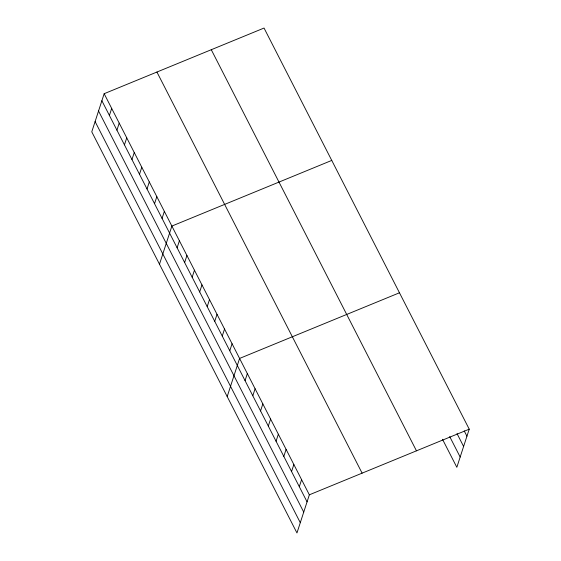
<?xml version="1.0" encoding="UTF-8"?>
<svg xmlns="http://www.w3.org/2000/svg" width="561" height="561" viewBox="0 0 561 561"><rect width="100%" height="100%" fill="white"/><g stroke="black" fill="none" stroke-linecap="round" stroke-linejoin="round"><path stroke-width="0.84" d="M104.164 93.701L91.773 131.835L296.958 532.95L309.349 494.816L104.164 93.701L264.042 28.05L469.227 429.165L456.836 467.299L442.496 439.27M109.402 115.44L111.688 108.406M116.926 130.152L119.213 123.111M124.451 144.857L126.737 137.824M131.968 159.562L134.254 152.529M139.493 174.275L141.779 167.234M147.017 188.98L149.303 181.946M154.541 203.685L156.828 196.652M162.066 218.397L164.352 211.357M159.485 264.203L171.876 226.069L331.754 160.418M177.115 247.808L179.401 240.774M184.639 262.52L186.925 255.479M192.164 277.225L194.45 270.192M199.681 291.93L201.967 284.897M207.205 306.643L209.491 299.602M214.73 321.348L217.016 314.314M222.254 336.053L224.54 329.019M229.779 350.765L232.065 343.725M227.198 396.571L239.589 358.437L399.467 292.786M245.052 380.624L247.338 373.591M252.808 395.778L255.094 388.738M260.556 410.933L262.843 403.892M268.305 426.087L270.591 419.046M276.061 441.234L278.347 434.2M283.81 456.388L286.096 449.354M291.566 471.542L293.852 464.508M299.315 486.696L301.601 479.662M309.349 494.816L469.227 429.165M464.228 430.897L466.941 436.199M457.019 433.583L463.61 446.465M449.705 436.584L460.174 457.04M211.28 49.712L416.465 450.827M156.926 72.032L362.111 473.147M101.878 100.735L307.063 501.85M98.54 111.001L303.732 512.116M95.104 121.576L300.296 522.684"/></g></svg>
